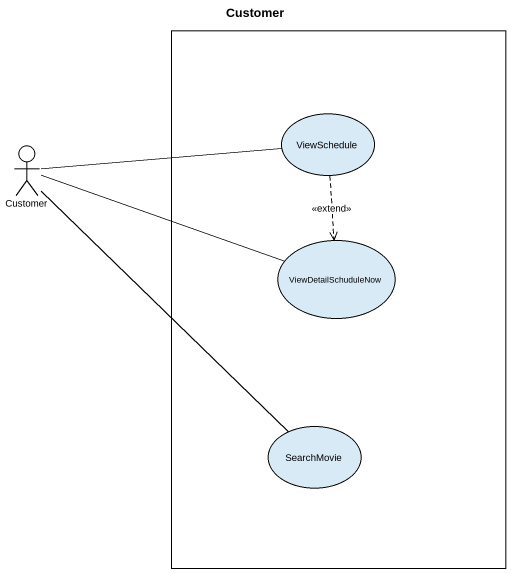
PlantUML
@startuml
title Customer
rectangle " " as rectangle1 {
  usecase ViewSchedule
  usecase ViewDetailSchuduleNow
  usecase SearchMovie
}
actor Customer
ViewSchedule ..> ViewDetailSchuduleNow : <<extend>>
Customer -right- ViewSchedule
Customer -right- ViewDetailSchuduleNow
Customer -- SearchMovie
@enduml
